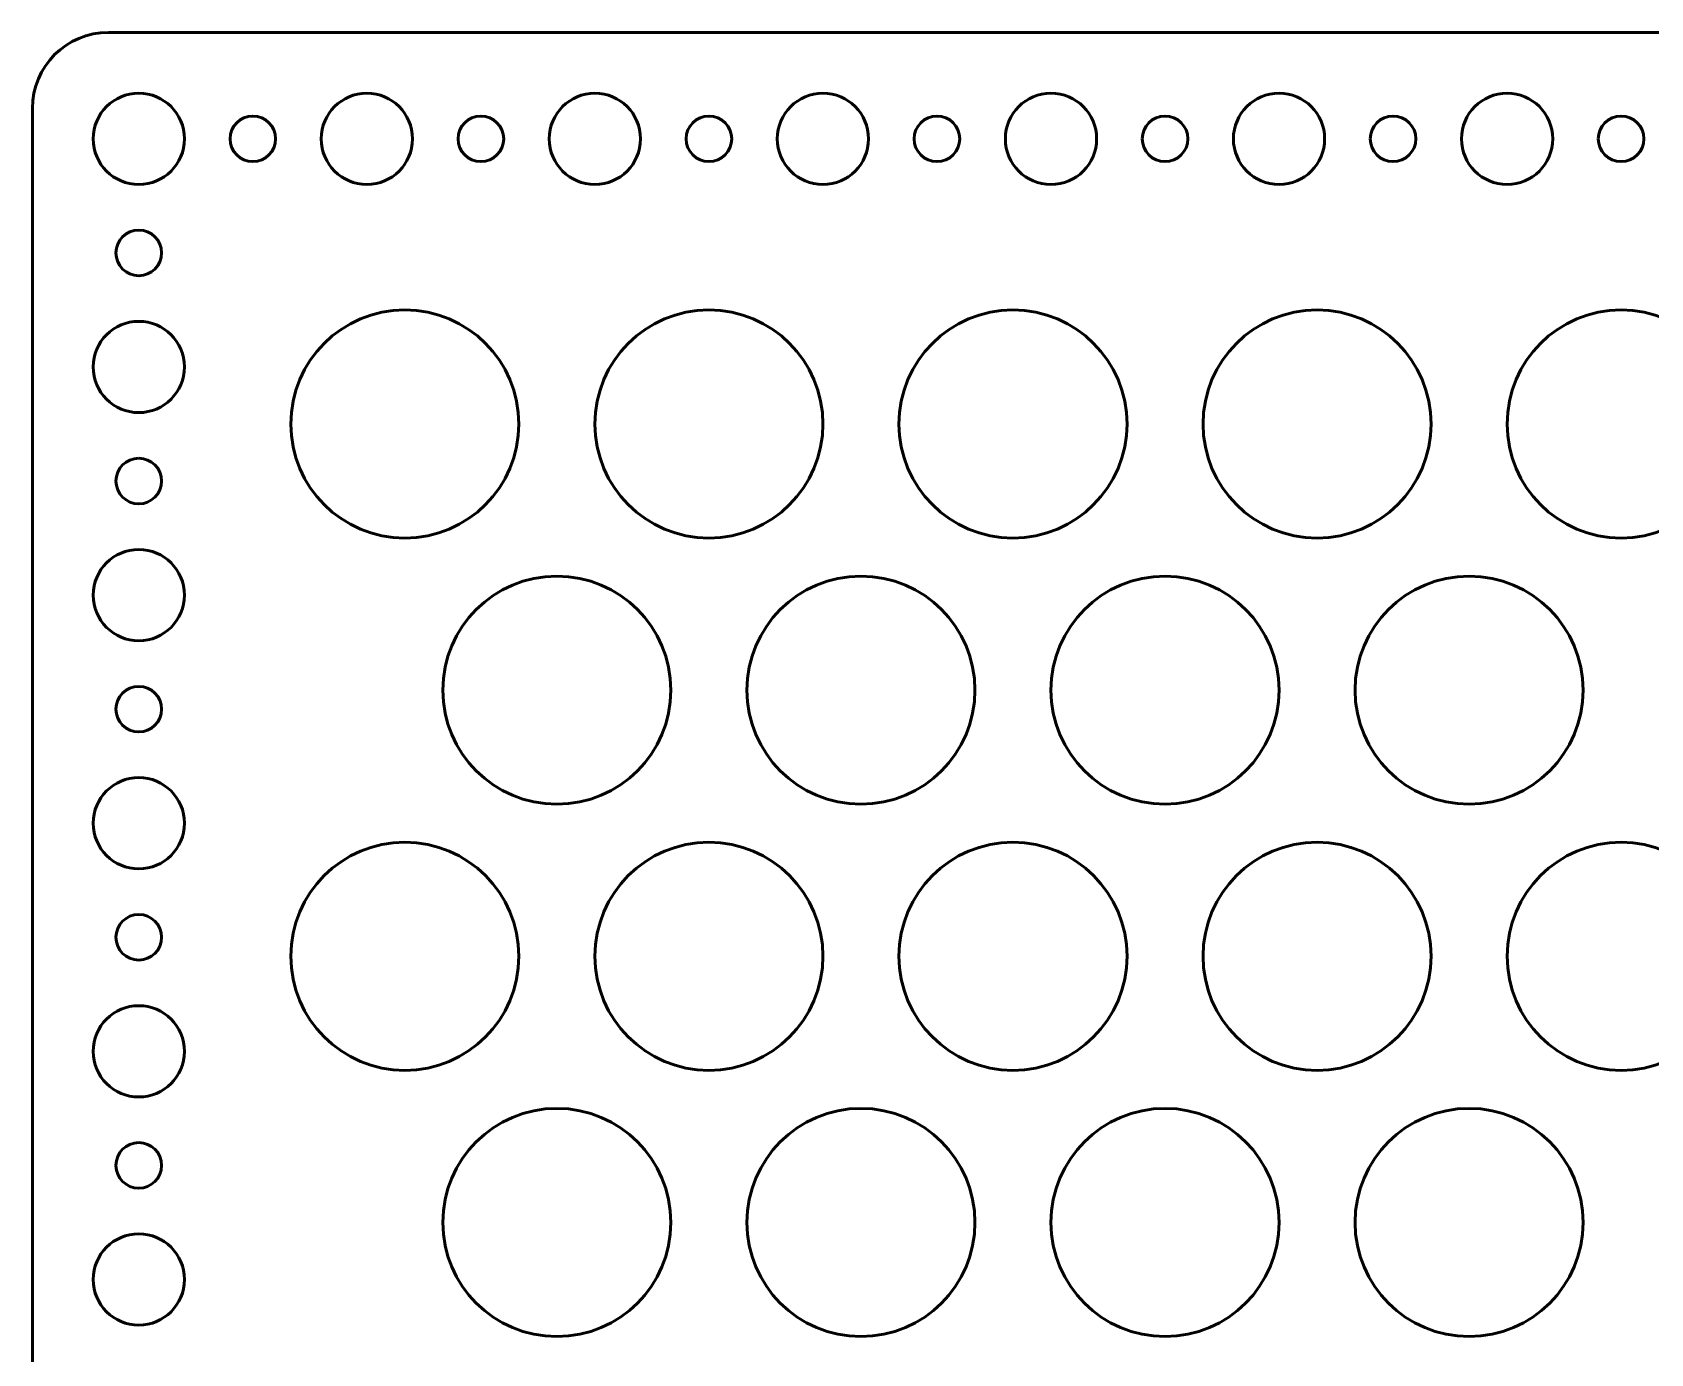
# Model space of a CAD drawing. Header units: centimetres. Extents: x -31.4 to 31.4, y -20.9 to 20.9.
# Drawn here: x -10.45 to 0.19, y 12.26 to 20.95 of the extents above; entities that cross this region are included whole.
import ezdxf

# ---------------------------------------------------------------- set-up
doc = ezdxf.new("R2010")
doc.units = ezdxf.units.CM
doc.header["$MEASUREMENT"] = 0
doc.layers.add('Layer 1', color=7, linetype='Continuous')

msp = doc.modelspace()

# ---------------------------------------------------------------- linework, layer by layer
at = {"layer": 'Layer 1', "lineweight": 53}
for centre, major_axis in [((-9.74999, 20.24999), (0, 0.30001)), ((-9.75, 19.5), (0, 0.15)), ((-7.99998, 18.37498), (0, 0.75002)), ((-5.99998, 18.37498), (0, 0.75002)), ((-3.99998, 18.37498), (0, 0.75002)), ((-1.99998, 18.37498), (0, 0.75002)), ((0.00002, 18.37498), (0, 0.75002)), ((-9.74999, 18.74999), (0, 0.30001)), ((-9.75, 18), (0, 0.15)), ((-9.74999, 17.24999), (0, 0.30001)), ((-6.99998, 16.62498), (0, 0.75002)), ((-4.99998, 16.62498), (0, 0.75002)), ((-2.99998, 16.62498), (0, 0.75002)), ((-0.99998, 16.62498), (0, 0.75002)), ((-9.75, 16.5), (0, 0.15)), ((-9.74999, 15.74999), (0, 0.30001)), ((-7.99998, 14.87498), (0, 0.75002)), ((-5.99998, 14.87498), (0, 0.75002)), ((-3.99998, 14.87498), (0, 0.75002)), ((-1.99998, 14.87498), (0, 0.75002)), ((0.00002, 14.87498), (0, 0.75002)), ((-9.75, 15), (0, 0.15)), ((-9.74999, 14.24999), (0, 0.30001)), ((-6.99998, 13.12498), (0, 0.75002)), ((-4.99998, 13.12498), (0, 0.75002)), ((-2.99998, 13.12498), (0, 0.75002)), ((-0.99998, 13.12498), (0, 0.75002)), ((-9.75, 13.5), (0, 0.15)), ((-9.74999, 12.74999), (0, 0.30001))]:
    msp.add_ellipse(centre, major_axis=major_axis, ratio=1, dxfattribs=at)
for points, knots in [([(-10.45, 0.55), (-10.45, 0.55), (-10.45, 20.45), (-10.45, 20.45), (-10.45, 20.45), (-10.45, 20.72614), (-10.22614, 20.95), (-9.95, 20.95), (-9.95, 20.95), (-9.95, 20.95), (9.95, 20.95), (9.95, 20.95), (9.95, 20.95), (10.22614, 20.95), (10.45, 20.72614), (10.45, 20.45), (10.45, 20.45), (10.45, 20.45), (10.45, 0.55), (10.45, 0.55), (10.45, 0.55), (10.45, 0.27386), (10.22614, 0.05), (9.95, 0.05), (9.95, 0.05), (9.95, 0.05), (-9.95, 0.05), (-9.95, 0.05), (-9.95, 0.05), (-10.22614, 0.05), (-10.45, 0.27386), (-10.45, 0.55)], [0, 0, 0, 0, 0.11111111, 0.11111111, 0.11111111, 0.11111111, 0.22222222, 0.22222222, 0.22222222, 0.22222222, 0.33333333, 0.33333333, 0.33333333, 0.33333333, 0.44444444, 0.44444444, 0.44444444, 0.44444444, 0.55555556, 0.55555556, 0.55555556, 0.55555556, 0.66666667, 0.66666667, 0.66666667, 0.66666667, 0.77777778, 0.77777778, 0.77777778, 0.77777778, 1, 1, 1, 1]), ([(-8.55, 20.25), (-8.55, 20.41569), (-8.41569, 20.55), (-8.25, 20.55), (-8.25, 20.55), (-8.08431, 20.55), (-7.95, 20.41569), (-7.95, 20.25), (-7.95, 20.25), (-7.95, 20.08431), (-8.08431, 19.95), (-8.25, 19.95), (-8.25, 19.95), (-8.41569, 19.95), (-8.55, 20.08431), (-8.55, 20.25)], [0, 0, 0, 0, 0.2, 0.2, 0.2, 0.2, 0.4, 0.4, 0.4, 0.4, 0.6, 0.6, 0.6, 0.6, 1, 1, 1, 1]), ([(-7.05, 20.25), (-7.05, 20.41569), (-6.91569, 20.55), (-6.75, 20.55), (-6.75, 20.55), (-6.58431, 20.55), (-6.45, 20.41569), (-6.45, 20.25), (-6.45, 20.25), (-6.45, 20.08431), (-6.58431, 19.95), (-6.75, 19.95), (-6.75, 19.95), (-6.91569, 19.95), (-7.05, 20.08431), (-7.05, 20.25)], [0, 0, 0, 0, 0.2, 0.2, 0.2, 0.2, 0.4, 0.4, 0.4, 0.4, 0.6, 0.6, 0.6, 0.6, 1, 1, 1, 1]), ([(-5.55, 20.25), (-5.55, 20.41569), (-5.41569, 20.55), (-5.25, 20.55), (-5.25, 20.55), (-5.08431, 20.55), (-4.95, 20.41569), (-4.95, 20.25), (-4.95, 20.25), (-4.95, 20.08431), (-5.08431, 19.95), (-5.25, 19.95), (-5.25, 19.95), (-5.41569, 19.95), (-5.55, 20.08431), (-5.55, 20.25)], [0, 0, 0, 0, 0.2, 0.2, 0.2, 0.2, 0.4, 0.4, 0.4, 0.4, 0.6, 0.6, 0.6, 0.6, 1, 1, 1, 1]), ([(-4.05, 20.25), (-4.05, 20.41569), (-3.91569, 20.55), (-3.75, 20.55), (-3.75, 20.55), (-3.58431, 20.55), (-3.45, 20.41569), (-3.45, 20.25), (-3.45, 20.25), (-3.45, 20.08431), (-3.58431, 19.95), (-3.75, 19.95), (-3.75, 19.95), (-3.91569, 19.95), (-4.05, 20.08431), (-4.05, 20.25)], [0, 0, 0, 0, 0.2, 0.2, 0.2, 0.2, 0.4, 0.4, 0.4, 0.4, 0.6, 0.6, 0.6, 0.6, 1, 1, 1, 1]), ([(-2.55, 20.25), (-2.55, 20.41569), (-2.41569, 20.55), (-2.25, 20.55), (-2.25, 20.55), (-2.08431, 20.55), (-1.95, 20.41569), (-1.95, 20.25), (-1.95, 20.25), (-1.95, 20.08431), (-2.08431, 19.95), (-2.25, 19.95), (-2.25, 19.95), (-2.41569, 19.95), (-2.55, 20.08431), (-2.55, 20.25)], [0, 0, 0, 0, 0.2, 0.2, 0.2, 0.2, 0.4, 0.4, 0.4, 0.4, 0.6, 0.6, 0.6, 0.6, 1, 1, 1, 1]), ([(-1.05, 20.25), (-1.05, 20.41569), (-0.91569, 20.55), (-0.75, 20.55), (-0.75, 20.55), (-0.58431, 20.55), (-0.45, 20.41569), (-0.45, 20.25), (-0.45, 20.25), (-0.45, 20.08431), (-0.58431, 19.95), (-0.75, 19.95), (-0.75, 19.95), (-0.91569, 19.95), (-1.05, 20.08431), (-1.05, 20.25)], [0, 0, 0, 0, 0.2, 0.2, 0.2, 0.2, 0.4, 0.4, 0.4, 0.4, 0.6, 0.6, 0.6, 0.6, 1, 1, 1, 1]), ([(-9.15, 20.25), (-9.15, 20.33284), (-9.08284, 20.4), (-9, 20.4), (-9, 20.4), (-8.91716, 20.4), (-8.85, 20.33284), (-8.85, 20.25), (-8.85, 20.25), (-8.85, 20.16716), (-8.91716, 20.1), (-9, 20.1), (-9, 20.1), (-9.08284, 20.1), (-9.15, 20.16716), (-9.15, 20.25)], [0, 0, 0, 0, 0.2, 0.2, 0.2, 0.2, 0.4, 0.4, 0.4, 0.4, 0.6, 0.6, 0.6, 0.6, 1, 1, 1, 1]), ([(-7.65, 20.25), (-7.65, 20.33284), (-7.58284, 20.4), (-7.5, 20.4), (-7.5, 20.4), (-7.41716, 20.4), (-7.35, 20.33284), (-7.35, 20.25), (-7.35, 20.25), (-7.35, 20.16716), (-7.41716, 20.1), (-7.5, 20.1), (-7.5, 20.1), (-7.58284, 20.1), (-7.65, 20.16716), (-7.65, 20.25)], [0, 0, 0, 0, 0.2, 0.2, 0.2, 0.2, 0.4, 0.4, 0.4, 0.4, 0.6, 0.6, 0.6, 0.6, 1, 1, 1, 1]), ([(-6.15, 20.25), (-6.15, 20.33284), (-6.08284, 20.4), (-6, 20.4), (-6, 20.4), (-5.91716, 20.4), (-5.85, 20.33284), (-5.85, 20.25), (-5.85, 20.25), (-5.85, 20.16716), (-5.91716, 20.1), (-6, 20.1), (-6, 20.1), (-6.08284, 20.1), (-6.15, 20.16716), (-6.15, 20.25)], [0, 0, 0, 0, 0.2, 0.2, 0.2, 0.2, 0.4, 0.4, 0.4, 0.4, 0.6, 0.6, 0.6, 0.6, 1, 1, 1, 1]), ([(-4.65, 20.25), (-4.65, 20.33284), (-4.58284, 20.4), (-4.5, 20.4), (-4.5, 20.4), (-4.41716, 20.4), (-4.35, 20.33284), (-4.35, 20.25), (-4.35, 20.25), (-4.35, 20.16716), (-4.41716, 20.1), (-4.5, 20.1), (-4.5, 20.1), (-4.58284, 20.1), (-4.65, 20.16716), (-4.65, 20.25)], [0, 0, 0, 0, 0.2, 0.2, 0.2, 0.2, 0.4, 0.4, 0.4, 0.4, 0.6, 0.6, 0.6, 0.6, 1, 1, 1, 1]), ([(-3.15, 20.25), (-3.15, 20.33284), (-3.08284, 20.4), (-3, 20.4), (-3, 20.4), (-2.91716, 20.4), (-2.85, 20.33284), (-2.85, 20.25), (-2.85, 20.25), (-2.85, 20.16716), (-2.91716, 20.1), (-3, 20.1), (-3, 20.1), (-3.08284, 20.1), (-3.15, 20.16716), (-3.15, 20.25)], [0, 0, 0, 0, 0.2, 0.2, 0.2, 0.2, 0.4, 0.4, 0.4, 0.4, 0.6, 0.6, 0.6, 0.6, 1, 1, 1, 1]), ([(-1.65, 20.25), (-1.65, 20.33284), (-1.58284, 20.4), (-1.5, 20.4), (-1.5, 20.4), (-1.41716, 20.4), (-1.35, 20.33284), (-1.35, 20.25), (-1.35, 20.25), (-1.35, 20.16716), (-1.41716, 20.1), (-1.5, 20.1), (-1.5, 20.1), (-1.58284, 20.1), (-1.65, 20.16716), (-1.65, 20.25)], [0, 0, 0, 0, 0.2, 0.2, 0.2, 0.2, 0.4, 0.4, 0.4, 0.4, 0.6, 0.6, 0.6, 0.6, 1, 1, 1, 1]), ([(-0.15, 20.25), (-0.15, 20.33284), (-0.08284, 20.4), (0, 20.4), (0, 20.4), (0.08284, 20.4), (0.15, 20.33284), (0.15, 20.25), (0.15, 20.25), (0.15, 20.16716), (0.08284, 20.1), (0, 20.1), (0, 20.1), (-0.08284, 20.1), (-0.15, 20.16716), (-0.15, 20.25)], [0, 0, 0, 0, 0.2, 0.2, 0.2, 0.2, 0.4, 0.4, 0.4, 0.4, 0.6, 0.6, 0.6, 0.6, 1, 1, 1, 1])]:
    msp.add_open_spline(points, degree=3, knots=knots, dxfattribs=at)

doc.saveas('drawing.dxf')
